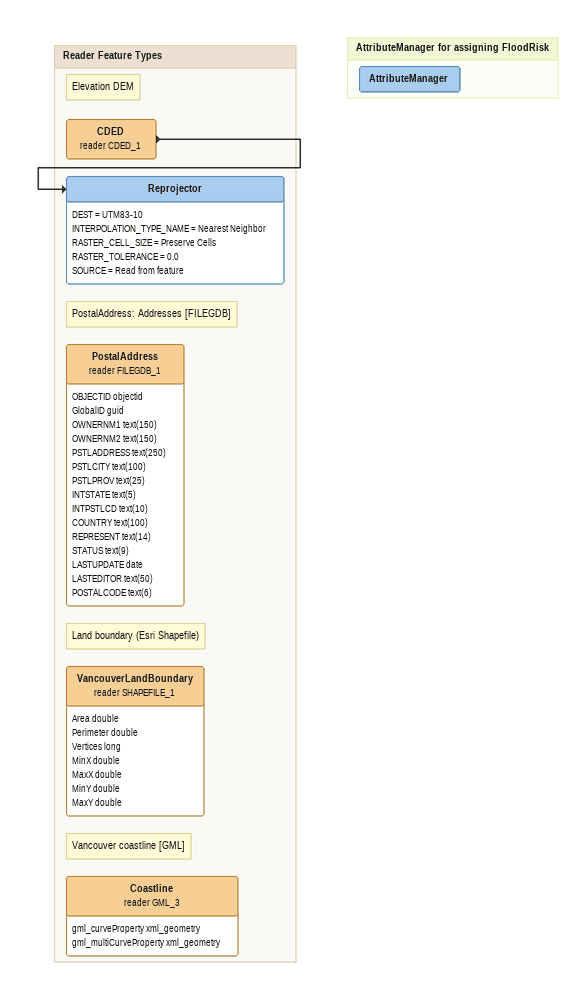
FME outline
Bookmark: Reader Feature Types
Note: Elevation DEM
CDED (reader CDED_1)
    -> Reprojector
Reprojector
    DEST = UTM83-10
    INTERPOLATION_TYPE_NAME = Nearest Neighbor
    RASTER_CELL_SIZE = Preserve Cells
    RASTER_TOLERANCE = 0.0
    SOURCE = Read from feature
Note: PostalAddress: Addresses [FILEGDB]
PostalAddress (reader FILEGDB_1)
    attributes: OBJECTID objectid, GlobalID guid, OWNERNM1 text(150), OWNERNM2 text(150), PSTLADDRESS text(250), PSTLCITY text(100), PSTLPROV text(25), INTSTATE text(5), INTPSTLCD text(10), COUNTRY text(100), REPRESENT text(14), STATUS text(9), LASTUPDATE date, LASTEDITOR text(50), POSTALCODE text(6)
Note: Land boundary (Esri Shapefile)
VancouverLandBoundary (reader SHAPEFILE_1)
    attributes: Area double, Perimeter double, Vertices long, MinX double, MaxX double, MinY double, MaxY double
Note: Vancouver coastline [GML]
Coastline (reader GML_3)
    attributes: gml_curveProperty xml_geometry, gml_multiCurveProperty xml_geometry

Bookmark: AttributeManager for assigning FloodRisk
AttributeManager
